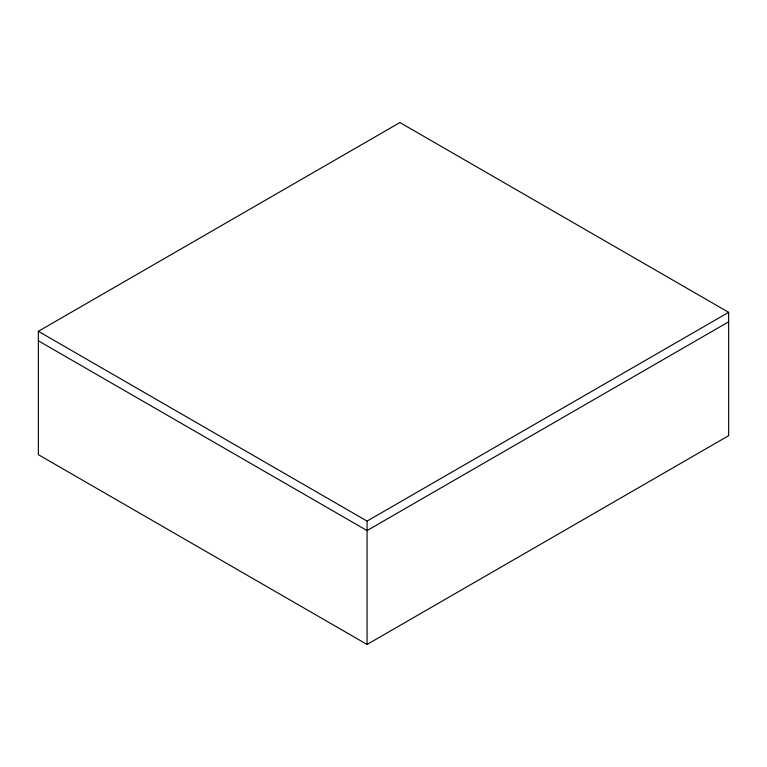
<?xml version="1.0" encoding="UTF-8"?>
<svg xmlns="http://www.w3.org/2000/svg" width="767" height="767" viewBox="0 0 767 767"><rect width="100%" height="100%" fill="white"/><g stroke="black" fill="none" stroke-linecap="round" stroke-linejoin="round"><path stroke-width="1.15" d="M38.35 331.306L399.933 122.547L728.65 312.332L728.65 435.694L367.067 644.453L38.35 454.668L38.35 331.306L367.067 521.09L728.65 312.332M728.65 321.824L367.067 530.582L38.35 340.797M367.067 521.09L367.067 644.453"/></g></svg>
